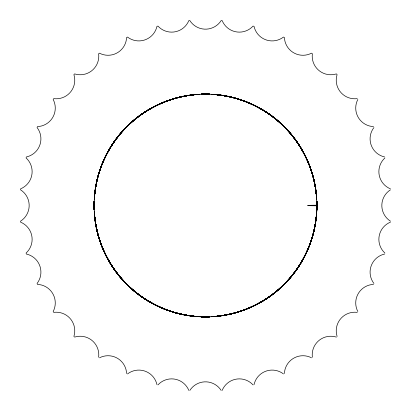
<?xml version="1.0" encoding="UTF-8"?>
<svg xmlns="http://www.w3.org/2000/svg" width="411" height="411" viewBox="0 0 411 411"><rect width="100%" height="100%" fill="white"/><g stroke="black" fill="none" stroke-linecap="round" stroke-linejoin="round"><path stroke-width="0.62" d="M316.866 205.634L316.866 205.5A111.463 111.417 2.2 0 1 316.799 209.569M316.866 205.664L316.866 205.757A111.463 111.417 55.1 0 1 267.14 298.268M390.445 221.236L390.45 221.175A18.562 18.562 0 0 1 390.45 189.825M390.368 222.12L390.363 222.181A18.562 18.562 0 0 0 384.917 253.053M337.061 336.434L337.107 336.388A18.562 18.562 0 0 1 357.257 312.375M253.114 384.902L253.053 384.917A18.562 18.562 0 0 0 222.181 390.363M205.634 316.866L205.736 316.866A111.463 111.417 34.9 0 0 209.507 316.783A111.463 111.417 89.1 0 1 205.479 316.866A111.463 111.417 -86.7 0 1 201.159 316.799A111.463 111.417 -86.7 0 0 205.5 316.891M127.456 373.907L127.518 373.938A18.562 18.562 0 0 1 156.971 384.655M336.794 74.299L336.388 73.893A18.562 18.562 0 0 1 312.375 53.743L311.548 53.163A18.562 18.562 0 0 1 284.402 37.493L283.482 37.062A18.562 18.562 0 0 1 254.029 26.345L253.053 26.083A18.562 18.562 0 0 1 222.181 20.637L221.175 20.55A18.562 18.562 0 0 1 189.825 20.55L188.819 20.637A18.562 18.562 0 0 1 157.947 26.083L156.971 26.345A18.562 18.562 0 0 1 127.518 37.062L126.598 37.493A18.562 18.562 0 0 1 99.452 53.163L98.625 53.743A18.562 18.562 0 0 1 74.612 73.893L73.893 74.612A18.562 18.562 0 0 1 53.743 98.625L53.163 99.452A18.562 18.562 0 0 1 37.493 126.598L37.062 127.518A18.562 18.562 0 0 1 26.345 156.971L26.083 157.947A18.562 18.562 0 0 1 20.637 188.819L20.55 189.825A18.562 18.562 0 0 1 20.55 221.175L20.637 222.181A18.562 18.562 0 0 1 26.083 253.053L26.345 254.029A18.562 18.562 0 0 1 37.062 283.482L37.493 284.402A18.562 18.562 0 0 1 53.163 311.548L53.743 312.375A18.562 18.562 0 0 1 73.893 336.388L74.206 336.701M316.67 198.862A111.463 111.417 -10.1 0 0 314.677 183.506A111.463 111.412 -36.2 0 0 291.42 134.644A111.463 111.417 -44.1 0 0 284.248 126.752L284.058 126.562A111.463 111.417 79.9 0 0 211.891 94.314M126.845 284.345L126.752 284.248A111.463 111.417 -44.1 0 1 119.58 276.356A111.463 111.412 -36.2 0 1 96.328 227.489M126.727 284.227L126.562 284.058A111.463 111.417 10.1 0 1 94.314 211.891M357.801 99.4L357.837 99.452A18.562 18.562 0 0 0 373.507 126.598M316.789 209.702A111.463 111.417 5.1 0 0 316.866 205.5A111.463 111.417 -0.9 0 0 316.794 201.503A111.463 111.417 -55.1 0 1 316.855 205.233L316.866 205.464M316.866 205.772A111.366 111.366 0 0 1 149.583 301.813A111.366 111.366 0 0 1 150.051 108.92A111.366 111.366 0 0 1 316.866 205.772A9.278 0.272 0 0 1 307.587 205.5A9.278 0.272 0 0 1 316.866 205.228M316.701 199.628A111.463 111.417 -55.1 0 0 267.15 112.742A111.463 111.412 -81.2 0 0 216.15 94.638A111.463 111.417 -89.1 0 0 212.163 94.33M390.363 188.819A18.562 18.562 0 0 1 384.917 157.947M384.655 156.971A18.562 18.562 0 0 1 373.938 127.518M357.257 98.625A18.562 18.562 0 0 1 337.107 74.612M74.612 337.107A18.562 18.562 0 0 1 98.625 357.257M99.452 357.837A18.562 18.562 0 0 1 126.598 373.507M157.947 384.917A18.562 18.562 0 0 1 188.819 390.363M189.825 390.45A18.562 18.562 0 0 1 221.175 390.45M254.029 384.655A18.562 18.562 0 0 1 283.482 373.938M284.402 373.507A18.562 18.562 0 0 1 311.548 357.837M312.375 357.257A18.562 18.562 0 0 1 336.388 337.107M357.837 311.548A18.562 18.562 0 0 1 373.507 284.402M373.938 283.482A18.562 18.562 0 0 1 384.655 254.029M316.799 201.159A111.463 111.417 -3.3 0 1 316.886 205.813M268.034 113.369A111.463 111.417 -3.3 0 1 316.696 198.991A111.463 111.417 -1.6 0 0 314.78 184.036A111.463 111.412 -14.5 0 0 291.759 135.065A111.463 111.417 -39.9 0 0 284.248 126.752A111.463 111.417 -45.9 0 0 276.356 119.58A111.463 111.412 -53.8 0 0 227.489 96.328A111.463 111.417 -79.9 0 0 212.138 94.325M267.602 113.051A111.463 111.412 -59.5 0 0 216.689 94.7A111.463 111.417 -84.9 0 0 212.502 94.35M199.458 94.289A111.463 111.417 87.3 0 0 126.758 126.758A111.463 111.417 44.1 0 0 119.58 134.644A111.463 111.412 36.2 0 0 96.328 183.512A111.463 111.417 10.1 0 0 94.325 198.862M201.267 94.206A111.463 111.417 87.3 0 1 205.505 94.124A111.463 111.417 -86.7 0 1 209.841 94.201M94.206 209.569A111.463 111.417 10.1 0 1 94.217 201.071M226.959 314.759A111.463 111.417 -48.3 0 1 211.973 316.66A111.463 111.417 48.3 0 0 284.263 284.263A111.463 111.417 44.1 0 0 291.42 276.356A111.463 111.412 36.2 0 0 314.672 227.489A111.463 111.417 10.1 0 0 316.866 205.5A111.463 111.417 -2.2 0 0 316.799 201.431M201.359 316.778A111.463 111.417 -48.3 0 0 209.821 316.768A111.463 111.417 47.7 0 1 205.5 316.855A111.463 111.417 -89.1 0 1 201.498 316.794A111.463 111.417 -34.9 0 0 205.228 316.855L205.264 316.866A111.463 111.417 -7.3 0 1 201.493 316.783M96.215 226.964A111.463 111.412 -14.5 0 0 119.241 275.935A111.463 111.417 -39.9 0 0 126.752 284.248A111.463 111.417 -48.3 0 0 199.001 316.665A111.463 111.417 48.3 0 1 184.046 314.759M226.964 314.785A111.463 111.412 75.5 0 0 275.935 291.759A111.463 111.417 50.1 0 0 284.248 284.248A111.463 111.417 39.9 0 0 291.764 275.94A111.463 111.412 14.5 0 0 314.785 226.959A111.463 111.417 1.6 0 0 316.871 205.5A111.463 111.417 -2.7 0 0 316.794 201.267M316.67 198.837A111.463 111.417 -0.9 0 0 316.357 194.85A111.463 111.412 -8.8 0 0 298.242 143.85A111.463 111.417 -34.9 0 0 211.377 94.299M316.65 198.503A111.463 111.417 -5.1 0 0 316.306 194.311A111.463 111.412 -30.5 0 0 297.949 143.398M316.789 201.298A111.463 111.417 -5.1 0 1 316.866 205.5A111.463 111.417 41.7 0 1 316.778 209.641M227.494 314.672A111.463 111.412 53.8 0 0 276.356 291.42A111.463 111.417 45.9 0 0 284.248 284.248A111.463 111.417 41.7 0 0 316.665 211.999M227.494 314.682A111.463 111.417 79.9 0 1 212.138 316.675A111.463 111.417 89.1 0 0 216.15 316.357A111.463 111.412 81.2 0 0 267.15 298.242M209.929 316.783A111.463 111.417 79.9 0 1 201.431 316.794M199.109 316.686A111.463 111.417 79.9 0 1 126.953 284.433M198.862 316.675A111.463 111.417 -79.9 0 1 183.506 314.687A111.463 111.412 -53.8 0 1 134.638 291.42A111.463 111.417 -45.9 0 1 126.752 284.248A111.463 111.417 -41.7 0 1 94.335 211.994A111.463 111.417 41.7 0 0 96.241 226.959M94.222 209.636A111.463 111.417 -41.7 0 1 94.232 201.179A111.463 111.417 42.3 0 0 94.145 205.5A111.463 111.417 -3.3 0 0 94.201 209.841M96.241 184.046A111.463 111.417 -41.7 0 0 94.34 199.027A111.463 111.417 41.7 0 1 126.737 126.737A111.463 111.417 45.9 0 1 134.644 119.58A111.463 111.412 53.8 0 1 183.506 96.328M96.215 184.041A111.463 111.412 14.5 0 1 119.241 135.065A111.463 111.417 39.9 0 1 126.752 126.752A111.463 111.417 50.1 0 1 135.06 119.236A111.463 111.412 75.5 0 1 184.036 96.215M199.381 94.314A111.463 111.417 47.7 0 0 126.747 126.747A111.463 111.417 42.3 0 0 94.314 199.381M316.691 211.891A111.463 111.417 2.2 0 1 284.433 284.052M316.778 201.071A111.463 111.417 -10.1 0 1 316.866 205.5A111.463 111.417 0.9 0 1 316.357 216.15A111.463 111.412 8.8 0 1 298.247 267.145A111.463 111.417 34.9 0 1 211.377 316.701M209.636 316.778A111.463 111.417 48.3 0 1 201.179 316.768A111.463 111.417 -47.7 0 0 205.5 316.855A111.463 111.417 86.7 0 0 209.841 316.799M184.041 314.785A111.463 111.412 -75.5 0 1 135.065 291.759A111.463 111.417 -50.1 0 1 126.752 284.248A111.463 111.417 -42.3 0 1 94.314 211.619M94.33 198.837A111.463 111.417 0.9 0 1 94.643 194.85A111.463 111.412 8.8 0 1 112.753 143.855A111.463 111.417 34.9 0 1 199.623 94.299M212.317 94.325A111.463 111.417 -86.7 0 1 297.626 142.966M113.369 142.966A111.463 111.417 86.7 0 1 198.683 94.325M201.159 94.201A111.463 111.417 86.7 0 1 205.5 94.114A111.463 111.417 -87.3 0 1 209.733 94.206A111.463 111.417 -84.9 0 0 205.5 94.134A111.463 111.417 89.1 0 0 201.503 94.206A111.463 111.417 34.9 0 1 205.228 94.145L205.772 94.134A111.463 111.417 -34.9 0 1 209.512 94.217A111.463 111.417 -89.1 0 0 205.5 94.134A111.463 111.417 84.9 0 0 201.298 94.211M113.051 143.403A111.463 111.412 30.5 0 0 94.7 194.311A111.463 111.417 5.1 0 0 94.35 198.498M94.211 201.298A111.463 111.417 5.1 0 0 94.134 205.5L94.134 205.772A111.463 111.417 -55.1 0 0 94.217 209.507A111.463 111.417 -0.9 0 1 94.134 205.5L94.134 205.228A111.463 111.417 55.1 0 1 94.217 201.488A111.463 111.417 0.9 0 0 94.134 205.5A111.463 111.417 -2.7 0 0 94.206 209.733M199.381 316.686A111.463 111.417 -47.7 0 1 126.742 284.253A111.463 111.417 -2.7 0 1 94.289 211.547M284.047 284.433A111.463 111.417 -79.9 0 1 211.891 316.686M209.569 316.794A111.463 111.417 -79.9 0 1 201.071 316.783M226.959 96.215A111.463 111.412 -75.5 0 1 275.935 119.241A111.463 111.417 -50.1 0 1 284.248 126.752A111.463 111.417 -41.7 0 1 316.665 199.006M316.778 201.364A111.463 111.417 -41.7 0 1 316.855 205.5A111.463 111.417 42.3 0 1 284.253 284.253A111.463 111.417 47.7 0 1 211.619 316.686M198.837 316.67A111.463 111.417 -89.1 0 1 194.85 316.357A111.463 111.412 -81.2 0 1 143.855 298.247A111.463 111.417 -55.1 0 1 94.299 211.377M94.201 201.159A111.463 111.417 3.3 0 0 94.114 205.5A111.463 111.417 -5.1 0 0 94.211 209.702M94.325 198.683A111.463 111.417 3.3 0 1 142.966 113.374M143.398 113.051A111.463 111.412 59.5 0 1 194.311 94.7A111.463 111.417 84.9 0 1 198.503 94.35M211.547 94.289A111.463 111.417 -87.3 0 1 284.242 126.763A111.463 111.417 -42.3 0 1 316.686 199.381M211.619 94.314A111.463 111.417 -47.7 0 1 284.253 126.747A111.463 111.417 -2.7 0 1 316.711 199.453M198.837 94.33A111.463 111.417 89.1 0 0 194.85 94.643A111.463 111.412 81.2 0 0 143.85 112.758A111.463 111.417 55.1 0 0 94.299 199.623M142.966 297.631A111.463 111.417 -3.3 0 1 94.325 212.317M143.403 297.949A111.463 111.412 -59.5 0 0 194.311 316.3A111.463 111.417 -84.9 0 0 198.498 316.65M201.298 316.789A111.463 111.417 -84.9 0 0 205.5 316.866A111.463 111.417 87.3 0 0 209.733 316.794M211.547 316.711A111.463 111.417 87.3 0 0 284.242 284.242A111.463 111.417 2.7 0 0 316.876 205.5A111.463 111.417 -1.6 0 0 316.783 201.179A111.463 111.417 -42.3 0 1 316.855 205.5A111.463 111.417 3.5 0 1 267.777 297.805M284.433 126.953A111.463 111.417 -2.2 0 1 316.691 199.109M113.374 268.039A111.463 111.417 -86.7 0 0 198.683 316.675A111.463 111.417 -86.7 0 1 107.009 257.435A111.463 111.417 -25.1 0 1 94.761 217.28M113.051 267.602A111.463 111.412 -30.5 0 1 94.7 216.689A111.463 111.417 -5.1 0 1 94.35 212.497M94.206 201.267A111.463 111.417 2.7 0 0 94.124 205.5A111.463 111.417 -42.3 0 0 94.227 209.785A111.463 111.417 41.7 0 1 94.222 201.364M94.289 199.453A111.463 111.417 2.7 0 1 126.763 126.758A111.463 111.417 48.3 0 1 199.006 94.335A111.463 111.417 -48.3 0 0 184.041 96.241M183.506 96.318A111.463 111.417 79.9 0 1 198.862 94.325M201.071 94.217A111.463 111.417 79.9 0 1 209.569 94.206M209.641 94.222A111.463 111.417 -48.3 0 0 201.179 94.232A111.463 111.417 47.7 0 1 205.5 94.145A111.463 111.417 -47.7 0 1 209.785 94.227A111.463 111.417 48.3 0 0 201.364 94.222M284.263 126.737A111.463 111.417 -48.3 0 0 211.999 94.335A111.463 111.417 48.3 0 1 226.954 96.241M94.33 212.163A111.463 111.417 -0.9 0 0 94.643 216.15A111.463 111.412 -8.8 0 0 112.758 267.15A111.463 111.417 -34.9 0 0 199.623 316.701A111.463 111.417 -7.3 0 1 94.617 216.15M297.631 268.034A111.463 111.417 86.7 0 1 212.317 316.675M297.949 267.597A111.463 111.412 30.5 0 0 316.3 216.689A111.463 111.417 5.1 0 0 316.65 212.502M199.109 94.314A111.463 111.417 -79.9 0 0 126.953 126.567L126.562 126.942A111.463 111.417 -10.1 0 0 94.314 199.109M201.431 94.206A111.463 111.417 -79.9 0 1 209.929 94.217M267.602 297.949A111.463 111.412 59.5 0 1 216.664 316.3A111.463 111.417 84.9 0 1 212.487 316.65M209.702 316.789A111.463 111.417 84.9 0 1 205.485 316.866A111.463 111.417 -87.3 0 1 126.742 284.222M96.318 227.494A111.463 111.417 -10.1 0 1 94.325 212.138M94.217 209.929A111.463 111.417 -10.1 0 1 94.206 201.426"/></g></svg>
